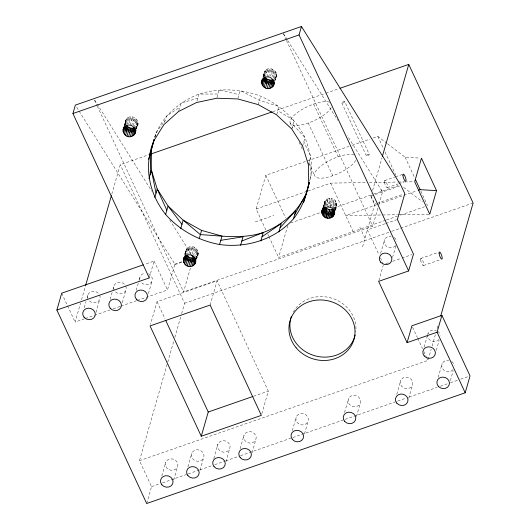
<?xml version="1.0" encoding="UTF-8"?>
<svg xmlns="http://www.w3.org/2000/svg" width="530" height="530" viewBox="0 0 530 530"><rect width="100%" height="100%" fill="white"/><g stroke="black" fill="none" stroke-linecap="round" stroke-linejoin="round"><path stroke-width="0.4" stroke-dasharray="2.65 1.99" d="M126.577 122.006L126.643 118.813C132.169 112.704 141.695 121.112 136.753 127.677M186.832 251.79L186.898 248.596C192.423 242.488 201.95 250.889 197.001 257.461M265.139 73.836L265.205 70.649C270.737 64.541 280.264 72.941 275.315 79.507M323.267 208.091L325.46 200.433L324.188 207.833L326.599 199.406L325.592 207.131L328.01 198.704L327.176 206.799L329.594 198.366L328.819 206.852L331.237 198.425L334.264 199.671L330.415 207.296L331.237 198.425C326.182 197.452 323.386 202.692 323.148 207.018M125.153 125.471L125.849 120.091L126.643 118.813L124.47 126.544M185.513 254.44L185.699 251.313L186.898 248.596L185.288 254.215M263.827 76.492L264.41 71.921L265.205 70.649L262.993 78.374L264.41 71.921L262.807 77.579L264.41 71.921M185.685 252.81L186.103 249.875L184.559 255.235M323.843 206.932L324.665 201.705L323.227 208.065M124.709 125.1L125.849 120.091L124.311 125.451M185.109 254.175L185.699 251.313L184.493 255.526L186.103 249.875M323.161 207.727L324.267 203.142M154.859 137.131C161.305 116.573 179.385 101.74 198.975 94.088C219.188 87.722 240.885 88.709 260.647 96.195C279.674 104.615 295.634 118.939 305.015 137.614C310.07 151.322 313.873 166.625 309.699 181.035M335.278 210.344C336.636 206.932 338.014 202.149 334.264 199.671L331.853 208.098L335.45 200.771L333.032 209.198L336.298 202.102L333.88 210.529L336.749 203.573L334.549 211.231L336.775 205.077L335.457 209.675M154.833 137.204L156.131 132.526L165.121 120.416M124.239 125.743L125.849 120.091M125.769 124.815L127.783 117.793L127.988 121.304M126.981 124.815L129.194 117.09L129.565 120.966M128.757 123.775L130.771 116.752L131.208 121.019M130.002 125.239L132.414 116.805L132.805 121.463L135.448 118.051L133.03 126.478M84.436 318.822L75.121 322.061L80.593 302.988M81.507 299.808L85.376 286.293M111.817 194.086L120.25 164.678L149.182 154.621M131.592 125.683L134.011 117.249M134.216 127.584L136.634 119.157L134.242 122.264M135.064 128.916L137.475 120.489L135.422 123.371M84.25 307.705L86.012 301.577M87.105 297.741L87.987 294.68M135.713 129.684L137.932 121.953L136.27 124.702M136.462 128.73L137.959 123.464L136.72 126.166M95.97 312.514L99.7 299.49M154.813 137.118L156.131 132.526M110.141 299.397L112.115 292.5M112.996 289.433L114.089 285.604M164.519 122.523L166.334 116.203L179.736 107.305M122.291 302.67L125.809 290.413M178.729 110.816L180.949 103.092L197.769 98.302M136.243 290.321L138.88 281.125M139.099 280.357L140.198 276.527M196.961 101.111L198.975 94.088L217.989 94.009M149.255 277.925L154.091 261.065L144.776 264.304M148.4 293.594L151.911 281.337M216.982 97.52L219.201 89.795L239.023 94.731M137.224 300.477L167.5 289.95L174.9 264.152L76.227 106.503M185.328 254.221L185.732 252.817L186.182 254.287M185.619 256.003L188.037 247.576L188.236 251.081M187.03 255.301L189.448 246.867L189.819 250.75M188.607 254.963L191.025 246.536L191.463 250.803M190.25 255.016L192.668 246.589L193.059 251.246L195.702 247.835L193.284 256.262M192.251 254.055L194.265 247.033M238.016 98.242L240.236 90.517L259.435 100.409L279.045 106.444L276.627 114.877M377.903 208.164L372.729 226.197L183.559 291.957L190.528 267.657M194.47 257.368L196.882 248.941L194.497 252.048M195.312 258.7L197.73 250.273L195.676 253.154M195.968 259.462L198.187 251.737L196.524 254.486M196.411 258.064L198.213 253.241L196.716 258.514M146.697 503.5L151.534 486.646L139.483 460.689L167.513 362.917M167.745 362.123L173.9 340.658M174.807 337.477L180.737 316.814M181.644 313.634L184.612 303.299L120.25 164.678M264.337 76.645L266.351 69.622L266.55 73.133M265.344 77.347L267.756 68.92L268.127 72.802M258.229 104.622L260.647 96.195M266.921 77.016L269.339 68.582L269.77 72.855M268.564 77.069L270.982 68.642L271.367 73.299L274.017 69.887L272.003 76.91M270.565 76.108L272.579 69.085M273.182 78.016L275.196 70.987L272.804 74.101M274.229 78.639L276.044 72.319L273.99 75.207M210.125 305.048L217.075 280.82L157.032 301.689L150.493 324.367M274.885 79.407L276.494 73.789L274.831 76.532M274.911 80.911L276.521 75.293L275.289 78.003M161.802 475.98L165.751 462.186M173.734 480.021L177.47 466.996A6.34 5.717 16 0 0 170.68 458.848A6.34 5.717 16 0 0 166.685 467.93A6.34 5.717 16 0 0 177.47 466.996M265.822 229.874L256.136 209.006L265.802 175.298L349.025 146.366M187.905 466.903L191.86 453.11M291.765 129.002L294.176 120.575L277.839 110.664M200.062 470.183L203.573 457.92A6.34 5.717 16 0 0 196.789 449.771A6.34 5.717 16 0 0 192.787 458.854A6.34 5.717 16 0 0 203.573 457.92M302.597 146.041L305.015 137.614L292.971 124.788M213.789 458.596L217.963 444.041M385.688 220.242L278.628 257.461L287.843 225.316M308.394 164.83L310.812 156.403L303.803 141.828M225.946 461.868L229.682 448.844A6.34 5.717 16 0 0 222.891 440.702A6.34 5.717 16 0 0 218.897 449.778A6.34 5.717 16 0 0 229.682 448.844M309.97 179.875L311.183 175.662L309.606 160.617M240.117 448.751L244.072 434.964M261.787 413.798L268.293 391.133L217.075 280.82M252.048 452.799L255.785 439.774A6.34 5.717 16 0 0 249.001 431.625A6.34 5.717 16 0 0 244.999 440.708A6.34 5.717 16 0 0 255.785 439.774M322.949 207.74L324.665 201.705M323.638 206.952L324.294 204.653L324.751 206.117M330.415 207.296L332.827 198.869M334.92 210.092L336.378 206.514L335.258 210.397M292.328 430.605L296.283 416.812M362.573 246.755L374.803 204.096L371.033 195.974L371.709 193.596M372.623 190.422L381.938 157.92M304.485 433.884L307.996 421.622A6.34 5.717 16 0 0 301.206 413.473A6.34 5.717 16 0 0 297.211 422.556A6.34 5.717 16 0 0 307.996 421.622M379.023 204.249L382.547 191.966L347.335 135.713M380.619 253.38L384.575 239.586M378.857 280.595L383.25 265.278M344.54 412.453L348.495 398.666M392.558 257.421L395.85 245.927M356.471 416.5L360.208 403.476A6.34 5.717 16 0 0 353.417 395.327A6.34 5.717 16 0 0 349.422 404.41A6.34 5.717 16 0 0 360.208 403.476M396.751 394.307L400.707 380.514M408.683 398.348L412.419 385.323A6.34 5.717 16 0 0 405.629 377.175A6.34 5.717 16 0 0 401.634 386.257A6.34 5.717 16 0 0 412.419 385.323M424.132 347.104L428.088 333.317M139.483 460.689L427.988 360.4L431.182 349.27M432.096 346.09L435.514 334.165M437.104 328.6L438.018 325.427M436.289 350.383L439.145 340.419M438.197 377.386L442.146 363.593M450.348 380.666L453.203 370.702M335.145 210.251L336.378 206.514M135.806 129.704L137.561 124.901L135.759 128.419M196.06 259.488L197.816 254.685L196.014 258.203M274.374 81.534L276.123 76.731L274.189 79.03M334.761 209.973L335.583 207.793L334.443 208.813M135.627 127.2L136.767 126.173M195.875 256.984L197.021 255.957M272.718 111.678L325.102 93.466M325.884 93.194L338.392 88.848M352.139 145.28L370.026 139.065M373.14 137.986L377.804 136.362L386.9 143.319M256.136 209.006L307.34 191.204M308.115 190.939L330.614 183.115L366.058 182.552M255.294 221.898L273.772 215.471M384.667 180.578L394.678 177.099M395.446 176.828L402.376 174.423M387.344 187.66L398.123 183.917M398.891 183.645L404.284 181.777M290.625 222.938L320.961 212.391M333.41 208.065L373.08 194.278M373.855 194.006L399.521 185.083M174.9 264.152L181.823 261.74M371.033 195.974L399.481 186.083M174.748 264.669L182.446 261.992M374.803 204.096L376.34 203.566M377.108 203.295L403.257 194.205M376.711 204.772L345.673 215.564L381.944 214.981M377.486 204.507L403.085 195.603M403.86 195.338L417.05 190.754M85.211 318.556L93.75 315.589M94.532 315.317L110.055 309.918M113.162 308.838L120.144 306.413M120.919 306.141L136.448 300.742M386.469 219.97L397.328 216.194M400.428 215.12L424.484 206.76M385.091 223.753L367.403 229.901L379.029 254.937M385.86 223.481L396.625 219.745M184.612 303.299L391.021 231.55M391.802 231.279L473.118 203.01M385.78 263.708L388.854 262.635M392.703 261.303L401.157 258.362M401.925 258.09L411.923 254.619M420.82 258.448L437.76 252.558M423.496 265.53L440.43 259.647M253.472 396.288L268.293 391.133M151.534 486.646L159.338 483.93M162.458 482.843L187.441 474.164M188.223 473.893L199.148 470.09M199.929 469.818L211.642 465.751M214.763 464.664L224.912 461.14M225.694 460.868L239.745 455.979M240.521 455.707L292.043 437.8M292.825 437.528L344.348 419.621M345.129 419.349L406.02 398.182M409.14 397.096L437.243 387.324M440.37 386.244L449.731 382.985M450.513 382.713L457.542 380.268M460.663 379.188L468.467 376.472M369.35 182.499L397.374 182.055M398.202 182.042L403.973 181.949M404.794 181.936L413.857 181.79M382.766 214.968L397.599 214.736M398.427 214.723L428.922 214.233M387.549 143.816L405.092 157.224L419.813 158.086M403.549 187.295L422.39 201.705M265.344 77.665L264.039 74.869L264.013 73.365M283.437 33.622L287.379 39.916M287.816 40.611L337.709 120.33M94.704 100.084L151.713 191.164M169.693 219.89L191.178 254.221M405.092 157.224L414.679 177.875M420.827 191.125L427.584 205.68M377.804 136.362L383.687 149.029M385.072 152.017L395.804 175.125M344.778 101.647A1.623 0.55 -24.9 0 1 342.738 103.098A1.623 0.55 -24.9 0 1 342.4 102.197A1.623 0.55 -24.9 0 1 344.778 101.647L369.251 154.349A1.623 0.55 -24.9 0 1 367.21 155.807A1.623 0.55 -24.9 0 1 366.873 154.906A1.623 0.55 -24.9 0 1 369.251 154.349M341.83 102.986L366.303 155.694M381.037 189.561L382.395 192.489M370.881 196.491L374.657 204.62M283.351 33.668L286.134 39.664M286.478 40.413L372.729 226.197M313.694 104.072L338.166 156.781M380.394 257.885L383.13 263.774M412.605 327.262L417.395 337.57M417.733 338.306L422.523 348.614M423.887 351.562L426.279 356.716M426.624 357.452L427.988 360.4M359.857 227.277L364.991 238.328M308.255 123.033L332.727 175.741M330.614 183.115L353.106 231.57M290.195 122.986L292.606 128.18M299.159 142.285L302.603 149.712M308.805 163.074L314.668 175.695M265.802 175.298L285.524 217.784M267.902 234.353L268.591 235.843M268.935 236.585L278.628 257.461M94.526 100.177L96.957 105.424M97.308 106.172L183.559 291.957M154.091 261.065L167.5 289.95M157.032 301.689L165.042 318.954M61.712 293.176L75.121 322.061M125.928 124.504L125.451 121.529M395.493 245.668A6.34 5.717 16 0 1 384.661 243.999A6.34 5.717 16 0 1 391.147 236.307M394.181 237.553A6.34 5.717 16 0 1 396.659 241.455M453.07 369.682A6.34 5.717 16 0 1 442.232 368.005A6.34 5.717 16 0 1 448.718 360.314M451.752 361.559A6.34 5.717 16 0 1 454.23 365.462M293.242 312.124A33.277 30.011 16 0 1 332.184 298.304A33.277 30.011 16 0 1 355.769 331.926M439.006 339.399A6.34 5.717 16 0 1 432.427 341.227A6.34 5.717 16 0 1 427.723 336.258M427.69 334.755A6.34 5.717 16 0 1 436.256 330.475M437.694 331.276A6.34 5.717 16 0 1 440.172 335.179M331.23 107.63A22.83 7.771 -24.9 0 1 300.113 125.14A22.83 7.771 -24.9 0 1 296.807 112.989A22.83 7.771 -24.9 0 1 329.773 102.277M99.62 295.077A6.34 5.717 16 0 1 97.089 302.18A6.34 5.717 16 0 1 88.914 300.424M88.073 299.092A6.34 5.717 16 0 1 90.603 291.984A6.34 5.717 16 0 1 98.772 293.746M125.723 286.001A6.34 5.717 16 0 1 123.192 293.11A6.34 5.717 16 0 1 115.023 291.348M114.175 290.016A6.34 5.717 16 0 1 116.706 282.907A6.34 5.717 16 0 1 124.875 284.67M148.36 273.692A6.34 5.717 16 0 1 151.116 282.616A6.34 5.717 16 0 1 141.126 282.271M139.827 279.476A6.34 5.717 16 0 1 145.127 273.188M355.696 160.338A22.83 7.771 -24.9 0 1 324.194 177.908A22.83 7.771 -24.9 0 1 321.955 165.181A22.83 7.771 -24.9 0 1 354.802 155.263M384.475 182.101A3.803 1.014 70.8 0 0 387.085 187.719A3.803 1.014 70.8 0 0 386.463 182.539A3.803 1.014 70.8 0 0 384.475 182.101M420.628 259.972A3.803 1.014 70.8 0 0 423.238 265.59A3.803 1.014 70.8 0 0 422.615 260.409A3.803 1.014 70.8 0 0 420.628 259.972"/><path stroke-width="0.79" d="M126.749 131.149L126.776 125.835C128.571 127.922 131.599 128.763 134.216 127.902L131.798 136.329C124.981 139.377 119.051 128.127 126.776 125.517C133.6 122.47 139.529 133.719 131.798 136.329M187.004 260.932L187.03 255.619C188.826 257.706 191.853 258.547 194.47 257.686L192.052 266.113C185.235 269.16 179.306 257.911 187.03 255.301C193.847 252.253 199.777 263.503 192.052 266.113M265.318 82.985L265.344 77.665C267.14 79.758 270.161 80.6 272.778 79.739L270.36 88.166C263.543 91.206 257.613 79.957 265.344 77.347C272.162 74.299 278.091 85.555 270.36 88.166M150.202 174.416L151.043 150.944L154.223 139.43L153.72 140.953C143.425 166.029 148.93 193.556 165.632 214.458C179.677 230.338 198.77 240.713 219.572 244.522C246.596 248.252 275.189 239.553 293.474 218.83C301.994 208.032 306.453 195.848 309.275 182.572M125.57 130.049L125.829 126.087M185.825 259.832L186.129 255.076M264.132 81.878L264.39 77.917M333.801 210.337L330.614 217.949L333.032 209.516L329.806 209.8L325.798 217.784L326.778 208.555L325.592 207.449L323.181 215.876C326.467 220.169 334.37 218.367 334.622 212.643M325.592 207.449L324.36 216.982L326.778 208.555L329.806 209.8L327.394 218.227L331.455 209.853L329.037 218.281L333.032 209.516M124.722 128.717L125.047 126.279M184.977 258.501L185.301 256.063M263.284 80.547L263.609 78.115M324.486 207.747L323.181 215.876C316.152 205.143 337.57 203.474 333.96 214.941M323.691 207.694L322.333 214.544L324.307 207.647M323.161 207.727L321.876 213.08L323.419 207.714M294.687 214.617L306.095 194.079L309.328 182.247M303.677 202.513L309.169 182.691M149.838 155.157L154.177 139.549M441.914 315.363L470.031 375.929L465.201 392.783L146.697 503.5L56.882 310.037L149.255 277.925L72.935 113.533L75.353 105.106L301.477 26.5L401.025 185.546L404.794 193.675L397.394 219.473L413.466 254.082L408.63 270.936L378.639 281.364L407.086 342.645L437.078 332.217L441.914 315.363L411.923 325.791L407.086 342.645M56.882 310.037L61.712 293.176L143.219 264.848M123.033 129.956L123.868 126.988M123.059 131.46L124.272 127.246M123.516 132.931L125.53 125.908M124.358 134.262L126.776 125.835M125.544 135.362L127.962 126.935L128.187 131.95L130.989 128.18L128.578 136.607M126.981 136.164L129.399 127.737M85.608 285.498L111.366 195.676M130.221 136.667L132.632 128.24L129.784 132.394M133.209 135.627L135.223 128.605M134.348 134.6L135.554 130.387M135.143 133.328L136.024 130.261M148.632 159.371L151.043 150.944L151.414 170.203L156.005 193.205M148.996 178.63L151.414 170.203L157.211 188.991L166.837 210.244M154.793 197.418L157.211 188.991L168.05 206.031L181.969 224.375M165.632 214.458L168.05 206.031L183.181 220.162L200.373 234.624C221.374 235.764 242.806 239.381 263.251 232.518C281.821 225.488 297.476 212.106 306.095 194.079M180.763 228.589L183.181 220.162L201.579 230.411L221.99 236.089L219.572 244.522M183.287 259.74L183.89 257.633M183.314 261.244L184.519 257.03M183.764 262.714L185.984 254.99M184.612 264.046L187.03 255.619M185.798 265.146L188.21 256.719L188.441 261.734L191.244 257.964L188.826 266.391M187.236 265.947L189.647 257.52M190.469 266.451L192.887 258.024L190.038 262.178M193.225 258.243L193.37 257.726L191.621 254.923M199.161 238.838L201.579 230.411M193.463 265.411L195.471 258.388M194.603 264.384L195.808 260.17M195.398 263.112L195.835 261.575M261.595 81.792L262.403 78.983M261.628 83.296L262.834 79.083M262.078 84.76L264.092 77.738M262.926 86.092L265.344 77.665M264.106 87.198L266.524 78.771L266.756 83.786L269.558 80.017L267.14 88.444M265.543 88L267.961 79.573M268.783 88.497L271.201 80.07L268.346 84.23M271.771 87.457L273.785 80.434M272.91 86.436L274.123 82.223M273.712 85.158L274.368 82.859M408.63 270.936L299.059 34.927L301.477 26.5M240.607 245.238L243.025 236.811L220.785 240.309M260.833 240.951L263.251 232.518L241.819 241.024M278.866 231.941L281.278 223.514L262.039 236.738M293.474 218.83L295.892 210.403L280.072 227.728M325.798 217.784L328.216 209.357M333.999 210.35L332.025 217.24L334.211 211.424M334.702 210.854L333.165 216.22L334.649 211.742M334.357 213.504L334.801 211.973M382.395 156.337L408.762 64.388L339.955 88.305M436.515 190.621L429.75 214.219L414.685 181.777L421.449 158.178L436.515 190.621L420.151 189.674L418.601 190.21M440.755 315.887L473.118 203.01L408.762 64.388M201.261 436.25L150.043 325.937L210.125 305.048L261.343 415.361L201.261 436.25L208.244 412.009L165.738 320.451M134.415 131.413L135.422 129.168M272.976 83.243L273.99 81.004M194.669 261.197L195.676 258.951M133.004 132.116L134.878 128.605M271.572 83.952L273.811 79.732M193.258 261.899L195.126 258.388M131.427 132.454L134.216 127.902M269.989 84.283L272.778 79.739M191.681 262.237L194.47 257.686M153.72 140.953L163.916 124.629L178.531 111.519L196.564 102.515L216.783 98.222L237.818 98.944L258.229 104.622L276.627 114.877L291.765 129.002L302.597 146.041L308.394 164.83L308.765 184.095M72.935 113.533L299.059 34.927M150.745 154.078L271.936 111.949M208.244 412.009L252.691 396.553M415.361 179.352L420.151 189.674M437.078 332.217L465.201 392.783M355.199 335.013A33.277 30.011 16 0 1 314.529 355.663A33.277 30.011 16 0 1 291.348 316.43M322.717 208.535L321.849 211.576L322.73 208.509M380.673 262.184A6.34 5.717 16 0 0 391.458 261.25A6.34 5.717 16 0 0 384.667 253.102A6.34 5.717 16 0 0 380.673 262.184M438.244 386.198A6.34 5.717 16 0 0 449.029 385.264A6.34 5.717 16 0 0 442.245 377.115A6.34 5.717 16 0 0 438.244 386.198M296.118 347.746A33.277 30.011 16 0 0 352.715 342.844A33.277 30.011 16 0 0 317.092 300.086A33.277 30.011 16 0 0 296.118 347.746M402.952 175.675A3.803 1.014 70.8 0 0 405.563 181.293A3.803 1.014 70.8 0 0 404.933 176.119A3.803 1.014 70.8 0 0 402.952 175.675M439.105 253.545A3.803 1.014 70.8 0 0 441.715 259.163A3.803 1.014 70.8 0 0 441.086 253.983A3.803 1.014 70.8 0 0 439.105 253.545M292.381 439.41A6.34 5.717 16 0 0 303.167 438.476A6.34 5.717 16 0 0 296.376 430.333A6.34 5.717 16 0 0 292.381 439.41M240.169 457.562A6.34 5.717 16 0 0 250.955 456.628A6.34 5.717 16 0 0 244.164 448.479A6.34 5.717 16 0 0 240.169 457.562M214.06 466.638A6.34 5.717 16 0 0 224.846 465.704A6.34 5.717 16 0 0 218.062 457.556A6.34 5.717 16 0 0 214.06 466.638M187.958 475.708A6.34 5.717 16 0 0 198.743 474.774A6.34 5.717 16 0 0 191.953 466.632A6.34 5.717 16 0 0 187.958 475.708M161.849 484.784A6.34 5.717 16 0 0 172.634 483.85A6.34 5.717 16 0 0 165.85 475.701A6.34 5.717 16 0 0 161.849 484.784M396.804 403.111A6.34 5.717 16 0 0 407.59 402.177A6.34 5.717 16 0 0 400.799 394.035A6.34 5.717 16 0 0 396.804 403.111M110.187 308.202A6.34 5.717 16 0 0 120.972 307.267A6.34 5.717 16 0 0 114.189 299.119A6.34 5.717 16 0 0 110.187 308.202M84.084 317.278A6.34 5.717 16 0 0 94.87 316.344A6.34 5.717 16 0 0 88.079 308.195A6.34 5.717 16 0 0 84.084 317.278M136.296 299.125A6.34 5.717 16 0 0 147.082 298.191A6.34 5.717 16 0 0 140.291 290.049A6.34 5.717 16 0 0 136.296 299.125M344.593 421.264A6.34 5.717 16 0 0 355.378 420.33A6.34 5.717 16 0 0 348.588 412.181A6.34 5.717 16 0 0 344.593 421.264M424.185 355.915A6.34 5.717 16 0 0 434.971 354.981A6.34 5.717 16 0 0 428.18 346.832A6.34 5.717 16 0 0 424.185 355.915"/></g></svg>
